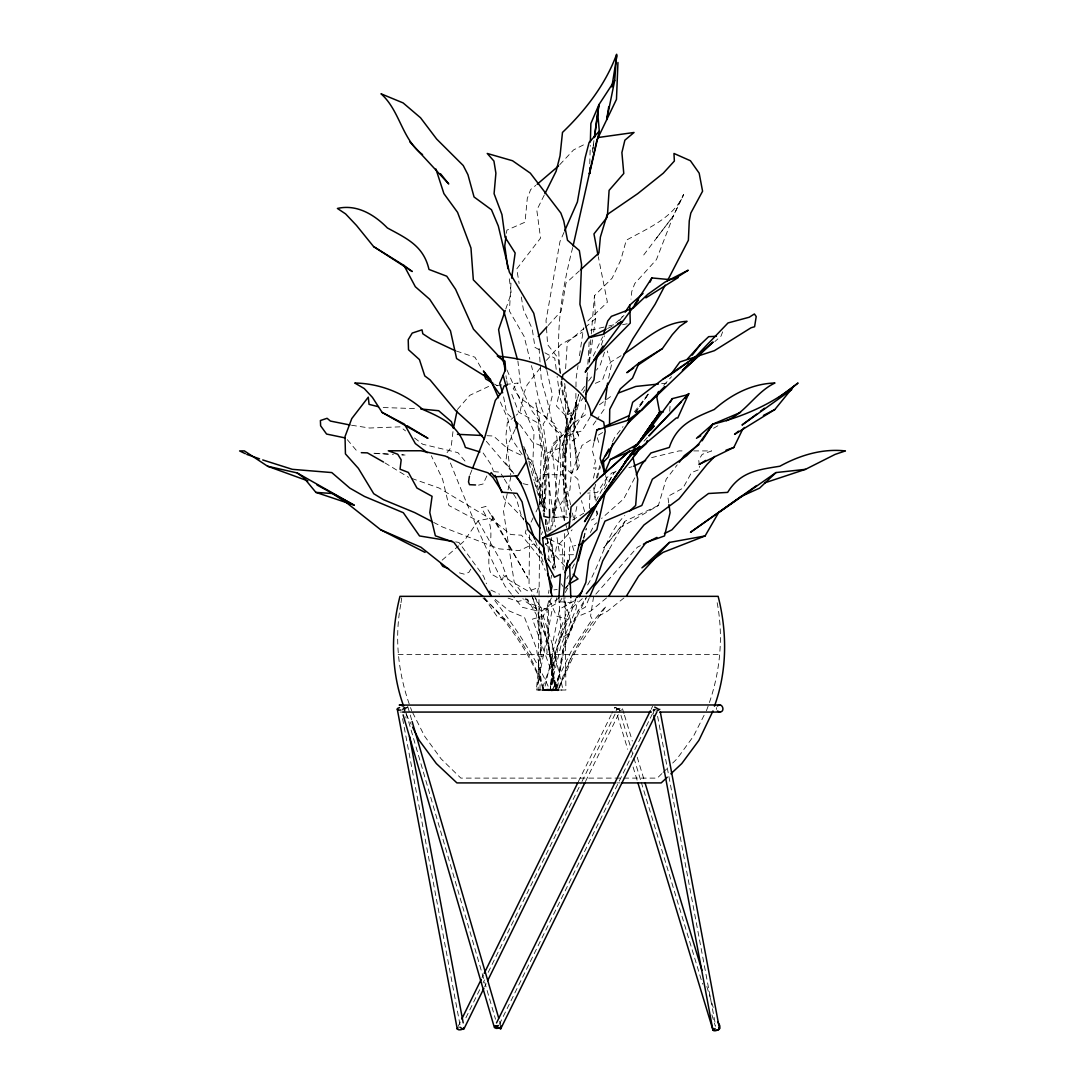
<?xml version="1.0" encoding="UTF-8"?>
<svg xmlns="http://www.w3.org/2000/svg" width="1085" height="1085" viewBox="0 0 1085 1085"><rect width="100%" height="100%" fill="white"/><g stroke="black" fill="none" stroke-linecap="round" stroke-linejoin="round"><path stroke-width="0.75" stroke-dasharray="5 3.75" d="M564.675 383.466L568.269 409.547L565.299 457.694L561.61 446.789L578.698 394.547C567.116 431.423 556.293 471.107 568.418 509.353M569.639 560.172L569.639 546.962L575.715 545.457M529.575 534.946L529.005 586.293L540.466 607.22L551.912 611.099L536.668 690.019M539.543 547.03L538.119 690.019L565.909 690.019L564.987 597.496M539.95 506.654L540.262 474.701L563.752 474.701L564.227 521.804M575.904 393.421L575.742 408.096L564.268 433.742L551.804 444.619L556.551 493.377L566.628 527.527M575.972 386.897L576.067 378.746L578.02 365.577M706.389 710.756C719.952 676.05 724.156 637.736 716.846 601.104M544.019 511.415L544.738 464.556L535.881 402.766C544.358 438.326 548.996 474.864 544.182 511.347M589.779 163.781L590.267 145.336M544.06 511.049L546.067 474.199M510.981 283.171L509.435 311.097L524.123 336.404L529.792 359.121M589.399 508.458L590.064 490.488M585.466 404.624L585.168 409.669L573.667 430.826L564.837 435.275L566.234 517.626L558.843 516.623L554.652 517.626L560.769 471.568L559.331 433.078C537.59 417.562 537.821 389.013 531.419 365.604M587.053 377.675L587.446 370.948M587.839 364.207L589.236 340.636M558.911 597.537L561.23 638.536L569.001 633.03L586.32 597.659M565.611 368.697L567.292 342.44L583.947 328.429M669.689 411.242L670.11 405.125M616.131 710.756L616.66 709.454L619.752 708.329A3.933 1.383 -16.9 0 1 621.895 708.329L622.492 709.088A2.875 1.017 -16.9 0 1 621.163 710.173L619.562 710.756M459.986 544.724L463.81 541.415L478.254 520.678L487.558 518.861L481.428 507.644L485.917 506.397L491.288 515.497L492.522 515.904L492.224 519.796L489.254 522.577C494.584 539.313 484.67 558.138 491.017 573.924L502.084 580.19L503.128 577.681L502.775 574.25L505 577.003L505.624 575.565L509.584 580.461L528.368 591.271L538.58 587.446L536.031 596.723M588.965 362.2L591.149 335.618M591.284 333.949L594.444 295.73L612.103 278.208L620.796 260.047L626.262 240.246C647.202 228.487 673.351 218.18 683.591 194.635L673.378 215.874L656.439 259.613L634.766 283.551L631.795 291.39L630.982 299.148M573.748 438.91L579.295 465.641L577.464 469.52L573.612 435.261L576.732 400.731L573.029 433.363L577.464 469.52L571.076 472.911L569.639 436.685L571.537 412.544L565.814 415.894L556.524 406.129L561.569 381.296M605.322 400.867L604.44 408.936L596.913 419.57M547.898 532.057L549.403 518.847M452.974 431.627L451.116 447.44L446.776 452.974M716.561 707.596L716.561 709.427M550.61 530.253L553.119 510.764L555.9 499.71L551.98 529.683M506.437 233.302L506.858 230.169L525.018 222.181L527.296 198.379L530.687 189.536L535.841 185.332M592.383 152.266L593.034 147.289M593.264 145.634L593.915 140.657M592.898 149.106L594.024 140.86M589.44 362.159L592.695 338.778M593.617 332.091L595.475 318.732L594.444 295.73M400.799 604.318C393.95 639.933 398.67 677.081 411.717 710.756M401.03 602.704L401.708 597.889M577.017 596.357C561.42 625.367 552.279 657.13 550.136 690.019L563.074 690.019L552.685 645.182L541.659 611.099L547.193 607.22L549.458 597.564M568.269 409.547C563.278 441.066 558.531 474.159 568.147 505.244M579.485 355.704L583.635 327.738M404 707.84L402.671 709.563M555.71 652.193L550.136 690.019L561.189 644.802L575.999 609.065L577.369 601.131M593.576 596.669L590.579 616.104L592.274 619.25L572.365 649.006L552.197 690.358L558.138 690.358C567.862 659.07 583.771 630.073 606.203 606.095L576.406 649.305L557.893 690.833L572.012 655.476M532.681 597.93L548.169 644.775L556.062 690.019L563.576 645.182L577.939 611.099L586.144 597.632M548.454 593.373L549.024 590.077M551.004 578.536L551.573 575.24M552.699 568.635L556.388 547.206L572.093 529.833M556.062 690.019L565.136 644.775L572.541 626.899L563.847 597.564L564.648 607.22L567.143 611.099L554.516 645.182L544.209 690.019L549.932 689.816L558.544 644.775L575.904 599.422M574.101 520.027L577.098 505.339M510.927 476.369L503.521 511.184L514.182 582.075L522.658 593.956M608.617 378.231L611.357 365.238L607.274 350.97M593.956 442.531L592.179 450.356L595.434 461.139L593.509 468.177L596.167 467.743L592.681 480.736M572.69 247.529C562.233 288.786 554.638 332.308 560.864 374.854M583.825 538.608L586.198 529.073M486.853 475.976L483.137 483.951L478.566 485.131M595.624 484.263L594.322 489.132L595.448 500.036M556.836 597.672L555.52 602.555L561.691 601.849L571.049 602.555L570.9 599.34M596.302 478.187L599.856 465.56M597.374 477.766L600.48 466.726M580.706 396.676L572.948 423.625L551.885 447.115L539.042 494.963L546.487 509.231M583.499 537.916L586.348 528.164M526.13 529.9L525.248 532.911L542.649 555.045M658.378 505.474L625.163 521.139L603.694 547.939L620.688 527.391L658.378 505.474L666.19 479.217L677.216 464.882M407.757 706.647L406.916 708.003L402.915 709.075M604.508 352.15L600.371 364.736L596.438 370.161M601.307 345.111L604.426 335.794M505.773 309.008L511.293 293.194L509.028 276.878M614.87 707.339L620.552 710.105L614.87 707.339L611.899 713.36M722.61 331.861L721.064 336.052L714.825 341.612M402.915 710.295L403.24 707.596M470.049 474.688L471.88 470.076M589.128 598.255L585.33 607.22L577.939 611.099M563.997 232.393L559.982 241.521L546.013 320.536L546.325 325.364M551.343 598.025L543.395 615.968L532.45 619.115L558.287 690.223L548.834 690.697L542.758 690.223L536.465 648.518L524.489 617.338L509.299 611.004L493.363 597.808M541.293 534.566L542.622 531.704M515.131 429.443L508.2 444.063L505.637 462.915L513.856 473.521M643.717 254.961L673.378 215.874L683.591 194.635M531.094 522.102L533.196 517.735M536.004 511.917L538.811 506.098M539.503 504.647L542.31 498.829L543.599 464.366L547.288 452.974L561.325 447.44L568.581 430.04L572.853 423.638L587.609 413.276M596.818 511.062L597.211 514.209L595.394 517.979L591.339 520.149M653.482 709.251L653.577 713.645M458.087 1026.518L460.325 1021.961M481.971 977.883L483.476 974.832M578.291 781.77L611.153 714.879M465.899 1017.798L480.031 989.018M483.015 982.956L484.493 979.918M488.223 972.35L581.248 782.936M581.994 781.431L616.226 711.719M484.656 986.78L486.148 983.742M585.452 781.553L618.301 714.676M651.122 709.292L652.614 706.254M499.371 1024.335L654.73 709.17M593.224 356.016L602.663 336.879M544.236 195.137L536.804 210.07L540.547 238.103L516.745 268.917L519.132 283.524M612.55 441.69L614.761 437.282L623.007 426.595M704.111 715.246L693.491 736.213L676.959 758.876L670.001 765.657M566.831 578.82L568.35 575.837M572.148 568.364L575.199 562.383M590.403 532.491L594.2 525.004L596.669 522.834M595.977 501.161L605.403 483.137L604.955 478.214M634.739 477.848L623.739 498.829L601.592 518.467M608.929 482.147L613.635 473.318L616.063 471.188M609.404 549.078L625.163 521.139M561.935 598.255L560.28 601.131L546.948 609.065L549.213 652.193L555.52 690.019L536.329 690.019L540.859 645.182L538.052 611.099L522.048 607.22L512.513 595.448M565.244 592.505L568.554 586.754M565.624 589.06L568.133 584.774M470.781 569.15L468.964 572.243L464.502 574.236L457.3 572.297M590.348 416.721L582.075 430.826L568.309 435.275L563.617 471.948L568.309 509.353M583.106 392.634L584.707 389.935M604.209 488.942L613.635 473.318M619.63 320.645L623.305 315.016M635.403 412.707L648.979 393.299L635.281 412.571M595.963 420.899L593.142 424.872L594.16 428.073M581.655 390.478L584.612 386.423M588.545 380.998L592.491 375.573M656.574 238.008L673.378 215.874M634.359 411.88L648.789 393.163M540.181 367.978L527.161 384.822L524.123 392.661L520.013 412.056L516.216 415.189M575.538 407.662L582.889 398.426M582.319 598.649L570.696 609.065M587.65 584.937C600.954 562.803 606.217 534.213 624.784 515.538M457.409 409.506L469.805 395.306L488.63 386.45M595.828 594.132L637.41 547.206L640.408 545.687M663.722 385.365L671.52 376.698M644.015 441.147L648.464 436.224M548.088 325.554L561.216 311.097L565.95 283.171L579.376 270.87M546.392 360.383L560.755 344.664L582.401 332.159M559.779 164.662L573.558 149.933L586.51 143.369M561.705 381.161L563.373 393.774L578.698 436.102L572.27 441.012L559.751 396.039L557.134 376.292M565.149 588.016L568.296 584.923M661.891 773.578L657.266 778.108L460.84 778.108L441.147 758.876L424.615 736.213L412.476 712.262M663.057 772.452L668.848 766.797M587.799 320.929L607.397 302.227L598.283 256.67M615.724 323.045L623.97 315.45M442.137 560.158L458.711 545.823M553.119 510.764L560.348 504.511L569.91 490.027L571.144 475.04L581.953 445.42L592.952 438.53M585.222 327.358L595.475 318.732M606.529 597.943L590.593 611.14L575.403 617.473L563.427 648.654L557.134 690.358L551.058 690.833L541.605 690.358L567.441 619.25L556.496 616.104L547.884 596.669M514.941 416.22L507.346 422.472L505.841 436.441L510.709 474.715M623.983 597.943L607.505 611.14L596.275 617.473M599.422 404.773L612.32 395.306M558.897 598.066L548.739 605.471L547.844 643.975L555.52 690.019L549.349 688.989L539.991 690.019L541.401 607.668L529.249 603.206L523.594 595.285M598.459 435.085L602.582 432.508M621.04 355.717L611.058 361.834L607.071 367.123L602.473 380.225L595.122 383.412M572.419 520.108L583.771 513.232M713.537 428.29L720.657 424.113M573.789 601.131L559.602 609.065L552.346 644.802L552.197 690.019L546.135 689.816M607.573 328.484L611.967 326.354M651.597 457.626L679.074 450.899L685.584 450.912M615.046 471.975L611.954 472.924L606.895 477.739L597.374 492.387L587.704 493.132M628.92 467.662L632.012 466.713M545.294 544.1L548.156 543.219L547.559 538.201M590.66 330.22L607.152 326.341M608.807 325.961L613.757 324.795M622.532 324.74L627.184 323.75M553.838 589.914L557.202 589.467M552.36 567.482L555.52 567.835L549.959 538.024M496.835 385.487L518.196 383.005L513.164 388.538L519.606 397.408L555.059 424.154L557.704 443.575L551.587 455.754L577.871 479.217L580.366 493.987M661.619 383.697L666.461 383.181M483.001 598.201C512.242 621.99 532.315 654.757 544.005 690.358L549.932 690.358C535.57 656.981 515.144 626.994 493.2 598.459M545.443 538.879L551.804 538.784M398.127 654.458L719.979 654.458M407.417 707.651L404.556 707.651L495.506 1019.249M616.443 709.631L619.223 709.631L630.493 746.778M653.075 709.631L656.357 709.631M400.053 712.072L404.135 712.072M616.633 782.909L619.888 782.909M693.708 450.912L711.597 450.926L702.144 454.398L698.713 459.945L699.283 464.638M383.208 407.54L417.522 408.679M486.948 435.709L493.499 436.021L507.821 448.837L522.414 455.808M374.962 453.462L393.367 454.412M373.959 453.245L388.701 454.086M655.231 711.055L652.953 710.322M573.545 554.706L559.711 554.828L556.646 535.163M493.553 471.636L500.077 472.165L503.494 477.726M351.526 425.239L369.605 428.019L400.365 426.825L405.505 430.881M567.808 517.382L563.183 516.623L553.825 517.626L557.148 471.568L561.257 433.078L552.428 423.855L547.681 402.44L541.307 380.211L538.947 346.508M455.632 541.903L458.914 542.432L483.571 576.203L486.487 583.784M523.065 483.666L529.534 485.144M456.351 351.038L474.945 357.223L481.713 368.954M508.092 598.12L518.02 601.456L527.527 599.205L536.248 614.422L542.134 643.161L541.022 657.022L547.125 653.116L545.524 631.294L540.384 610.855L535.61 598.269M411.69 478.417L439.14 488.033L494.367 521.261L510.709 534.539L521.559 535.203L539.611 557.459L545.267 570.371M505 619.25L496.794 616.104L484.303 598.052M528.246 458.602L531.162 459.999L542.12 490.013L544.819 511.361M490.895 590.064L499.507 594.2M549.593 539.245L562.301 545.484L563.142 569.856M433.607 522.387L442.314 526.903L499.032 548.847L519.362 550.61L533.901 543.788L542.934 553.73M539.259 349.723L535.027 347.417L532.165 328.66L523.363 309.496L521.248 296.503M544.887 352.801L554.747 358.172L556.266 369.7M494.448 384.076L497.337 385.785M384.904 462.888L408.638 477.346M549.905 652.193L553.743 690.019L555.873 689.816L548.725 644.802L536.587 609.065L525.059 601.131L522.916 598.649M414.497 437.974L422.73 444.253L457.938 452.648L467.201 463.729M347.322 439.669L358.226 452.594M528.558 461.057L530.85 463.01L541.632 500.212L542.568 510.994M511.116 417.142L506.6 412.842L503.155 394.425M564.675 566.139L545.267 543.721M523.797 519.064L504.254 498.829L502.423 494.136M547.464 558.694L550.841 562.41L554.232 570.086M484.398 597.849C510.14 624.743 531.46 655.638 544.25 690.833M518.63 593.658L508.973 582.442L500.782 560.85L478.2 521.139L448.864 505.474L442.599 479.217L431.342 455.754M486.324 441.283L513.422 473.277M511.455 594.146L505.108 586.293C482.771 544.331 465.384 500.104 447.685 456.229M540.018 421.672L532.016 410.984L520.705 386.206L517.898 361.02M519.796 424.506L532.423 442.083L544.792 447.413L550.203 493.906L555.357 526.971M483.137 452.974L490.881 464.366L493.309 470.632M522.129 454.412L512.025 439.411L507.889 419.013L499.168 399.294M561.203 583.744L563.02 586.524M504.349 479.122L516.311 498.571L520.963 514.521L523.662 520.013M491.288 515.497L527.961 578.251L492.522 515.904M563.576 454.656L565.299 457.694M406.075 714.093L411.174 724.319M507.007 370.026L534.064 431.871L532.83 463.376L542.866 499.046L544.345 511.401M523.73 446.45L530.85 463.01M578.698 436.102L562.559 394.357L560.918 381.147M511.795 394.316L518.684 412.097L537.577 422.784L541.51 450.139L540.086 478.092L535.515 483.869L543.938 510.696M584.652 511.74L581.479 500.551M535.325 540.723L544.005 564.295M531.704 594.933L536.587 609.065M524.679 449.393L528.042 459.687M597.225 437.648L599.774 445.637M567.13 529.127L574.724 553.228M605.538 475.583L607.519 481.835M404.135 707.773L405.112 710.933M622.505 708.763L623.983 713.618M624.472 715.232L632.324 741.069M637.22 757.208L644.571 781.431M706.85 986.496L713.225 1007.49M630.995 748.392L633.437 756.462M633.938 758.076L640.801 780.685M641.289 782.299L702.578 984.136M711.896 1014.814L715.327 1026.112M617.406 715.341L627.7 749.26M633.097 767.014L637.505 781.553M407.879 706.932L409.764 713.415M410.238 715.042L411.663 719.897M499.642 1021.31L501.067 1026.179M546.27 519.606L549.498 530.796M534.471 482.011L539.408 499.059L540.194 506.492M529.005 462.63L534.023 480.465M546.704 537.889L552.034 557.785M546.84 370.595L552.441 395.184L546.433 419.054L543.151 424.194L548.712 466.116L549.458 507.807M570.588 504.796L565.868 483.232L565.922 450.438L567.143 437.011L564.458 386.748M572.392 513.042L574.196 521.302M657.605 716.29L715.68 1026.017M404.19 708.166L406.061 718.148M402.603 718.69L460.054 1025.081M550.502 541.835L555.14 567.13L551.275 537.468M505.976 375.749L506.505 379.045M506.763 380.686L507.549 385.636M668.726 502.965L667.817 496.455L682.967 488.142L691.498 472.572L699.839 469.33L699.472 466.197M593.644 487.64L595.299 499.968M596.791 511.035L597.211 514.209M559.901 372.901L558.056 358.036L547.613 344.65L546.433 326.965M545.348 519.783L545.958 524.801M546.148 526.483L546.759 531.501M545.524 519.606L545.945 524.557M547.437 538.296L549.118 561.406M564.349 533.576L564.634 562.179M405.085 455.022L401.735 454.846L405.085 455.022"/><path stroke-width="1.5" d="M569.639 565.136L570.818 597.74M539.57 543.666L539.882 513.395M609.499 425.062L609.743 409.343L620.322 388.878L632.501 378.123L639.106 362.865L662.365 348.624L672.252 334.709L679.658 326.463L687.076 321.323C661.457 322.53 644.029 341.124 623.889 353.968M543.978 513.083L543.924 516.406L549.634 517.748L549.485 509.462M590.362 141.986L590.864 123.554L598.988 104.58L614.707 80.507L616.646 54.25C605.647 84.264 585.466 110.412 562.491 132.411L560.023 155.887L556.117 171.254L544.968 193.645M617.948 62.496L616.47 99.386L596.886 140.182L573.083 245.929M585.656 401.26L587.053 377.675M558.911 597.537L560.348 574.358L554.449 577.22L545.118 559.697L542.622 538.16L569.584 521.831M607.451 215.345L609.105 190.336L623.78 173.478L621.895 152.578L624.879 140.196L634.047 132.478L598.011 137.537M660.372 712.275L719.491 1028.892A2.875 1.017 -16.9 0 1 718.243 1029.882L715.788 1030.655A3.933 1.383 -16.9 0 1 713.632 1030.655L713.035 1029.896L715.123 1028.499M717.633 1022.029C722.908 1027.861 717.944 1032.106 712.818 1029.57L653.889 715.313M563.468 596.289L565.556 570.412L568.092 560.308L565.068 572.704M542.622 538.16L569.055 528.504L571.035 506.966L600.154 477.332L629.517 451.062M605.498 399.253L607.586 383.1M506.017 236.449L504.756 245.888L507.902 268.727M594.471 137.564L598.988 104.58L597.672 112.46L599.3 131.082L589.508 173.831L590.389 167.198M594.363 137.334L597.672 112.46M589.508 173.831L590.416 167.239M511.672 278.14L515.144 252.981L505.027 237.113L501.948 214.572L494.082 193.686L495.899 173.18L493.919 161.041L487.233 153.46L512.527 160.743L530.334 173.166L560.864 213.067L563.752 220.892L567.509 240.26L579.336 250.554L581.546 264.469L579.919 304.315L588.911 337.367M453.394 428.439L457.043 411.079M608.753 106.642L606.678 119.784L614.707 80.507M611.886 86.949L616.836 55.742M469.439 476.234L468.517 481.889L469.48 484.67L475.542 484.968M561.908 379.642L562.925 374.678L579.973 362.119L584.178 344.121L588.572 337.747L606.122 329.203M605.308 491.736L596.858 529.683L581.791 543.951L578.753 544.711M594.309 440.958L596.804 429.986L599.883 428.629M550.583 592.736L552.102 586.293L547.477 573.734M578.264 560.85L583.418 540.194M596.804 429.986L627.998 420.261L632.677 402.277L663.233 378.963L698.862 354.592L713.116 342.033L627.455 423.598M658.459 391.495L656.845 397.408L659.694 412.408L656.452 417.63M582.55 541.157L573.992 574.752L568.974 583.337M712.994 710.933L698.903 740.363L681.773 763.555L670.869 773.808M714.445 706.186C727.248 671.072 727.33 632.338 718.134 596.343L399.972 596.343C390.776 632.338 390.858 671.072 403.661 706.186M647.284 440.591L646.348 443.575L633.884 454.656M499.425 1027.59C494.719 1030.248 492.766 1025.745 498.571 1025.542M612.808 443.372L608.4 457.07L601.985 463.444M588.572 337.747L603.463 334.275L607.776 320.957L611.411 316.345L633.22 308.086L647.799 294.32L664.969 282.127L688.216 270.219L676.796 277.475M597.672 355.975L596.113 360.627L593.97 379.872L585.615 394.221M505.217 310.581L498.612 329.569L505.19 370.799M463.146 1029.177L459.891 1027.21M684.92 398.181L688.758 393.611L648.803 435.939L681.421 401.843M472.477 468.53L484.656 437.743L495.302 400.406L501.46 392.729L504.091 385.921L505.854 385.446M589.752 596.764L594.187 586.293L643.947 525.004L679.115 498.829L707.054 464.366L714.825 456.392M650.064 282.114L651.854 277.936L669.798 279.618L675.426 278.167M600.154 477.332L604.087 474.009L610.285 459.592L636.854 444.497L654.133 425.89L651.027 429.768M564.661 230.874L577.396 201.959L585.154 157.65L589.114 142.42L599.3 131.082M579.322 596.818L585.859 582.442L588.707 560.85L604.969 521.139L641.832 505.474L652.37 479.217L686.669 455.754L698.957 443.575L713.035 424.154C743.767 416.531 773.686 403.457 798.045 383.005L779.084 397.327M688.758 393.611L677.759 418.023L676.321 417.942L642.076 446.437L610.285 459.592M515.823 427.978L517.898 423.598L514.507 420.37M705.833 460.379L698.984 464.488L733.84 447.44L742.276 430.04L744.432 427.476M659.802 709.292L657.022 710.865M461.817 1018.923L481.225 979.402M484.222 973.313L577.545 783.289M463.743 1029.353L483.91 988.313M487.64 980.704L584.707 783.085M496.51 1022.938L650.376 710.797M497.554 1027.4L500.741 1028.77L656.845 712.085M587.405 367.801L585.235 372.223L638.509 300.016M601.361 462.929L608.848 449.014M636.312 474.864L641.805 464.366L650.946 452.974L669.309 447.44C676.932 424.615 693.301 418.349 714.228 409.506C731.222 394.506 751.946 383.642 774.975 383.005C755.919 391.983 745.897 412.612 726.34 420.763M665.146 285.138L655.069 304.315L632.799 338.94L591.176 415.311M667.465 280.703L688.392 240.26L689.26 220.892L690.819 213.067L702.578 191.218L699.174 173.166L690.413 160.743L673.961 153.46L674.368 161.041L663.301 173.18L637.682 193.686L607.193 214.572L600.371 237.113L598.906 252.981L580.597 269.758M569.055 528.504L595.109 506.356L636.678 453.042L639.811 447.128M650.01 427.924L660.358 411.5L663.437 411.92M601.104 496.876L582.333 532.206L575.769 558.124L565.556 570.412M608.563 550.556L602.758 560.85L595.448 582.442L586.361 593.658M705.101 535.949L669.35 542.432L641.927 567.835L663.016 552.401L705.101 535.949L718.555 512.717L776.006 472.572L805.531 469.33L835.125 454.398L845.391 450.926C822.362 448.376 799.916 455.225 779.884 466.224C757.493 469.805 740.255 471.894 727.642 492.387L708.505 493.512L697.099 502.07L671.913 529.833L664.413 533.603M490.04 474.62L491.207 472.612L494.624 476.79L517.735 475.854L526.347 461.912M670.313 402.06L672.334 398.629L688.405 394.533M591.366 510.262L584.517 521.627L631.416 453.516M608.983 595.923L620.891 576.203L646.063 542.432L664.522 535.949L670.096 512.717L668.957 504.579M626.52 595.923L638.55 576.203L669.35 542.432M653.224 422.838L654.838 420.234M702.09 440.808L712.75 424.154L740.567 412.408M634.508 304.804L651.854 277.936M603.097 345.993L593.902 360.084L630.277 323.086L629.748 305.156L643.025 293.425M625.15 312.195L629.748 305.156M605.159 456.337L631.524 418.24M637.98 443.887L653.929 420.532L636.949 445.325M630.358 454.968L595.109 506.356L590.864 508.946M613.391 479.76L630.643 454.683M637.356 444.931L660.358 411.5L635.593 447.074M628.934 456.649L625.123 462.129L639.567 446.084M663.233 378.963L670.801 374.528L679.875 361.956L714.391 350.672L751.023 327.779L754.59 326.734L756.218 316.522L754.387 313.972L749.233 317.227L728.035 322.937L696.109 356.205M635.159 448.62L625.123 462.129L635.485 449.19M640.191 441.853L672.334 398.629M679.224 462.278L684.228 455.754L698.971 444.592M692.216 355.161L700.49 344.474L708.668 336.662L716.412 336.282M607.342 217.014L593.956 233.912L597.971 255.043M738.505 431.165L734.572 434.38L774.866 409.506L793.637 386.45M576.976 597.401L582.319 591.162M500.633 1026.885L500.945 1025.895M627.998 420.261L641.438 410.144L649.237 401.477M687.117 359.352L700.49 344.474M538.241 336.404L546.989 326.761M558.626 165.896L537.129 184.287M689.246 363.38L682.397 370.568L701.1 353.859M641.438 410.144L664.685 386.531M776.006 472.572L759.568 488.142L741.15 496.455L690.48 532.315L756.625 485.551M667.248 777.213L661.185 782.909L621.515 782.909M629.612 511.076L635.647 505.474L637.736 479.217L632.975 457.327M713.347 1028.499L712.818 1029.57M604.087 474.009L629.571 451.048M634.25 455.185L636.678 453.042M696.475 438.326L712.75 424.154M717.416 705.996C722.013 701.588 725.906 711.828 719.762 712.072L659.694 712.072M639.106 362.865L626.818 372.684L633.654 368.059M756.584 414.158L742.018 425.035L791.765 389.556M760.558 411.188L764.518 408.218M670.801 374.528L698.862 354.592M603.463 334.275L622.193 321.377L617.813 323.506M637.763 365.279L662.365 348.624M678.22 277.543L645.86 297.86M697.899 437.486L700.747 435.817M569.34 583.893L578.02 578.942L573.178 574.29M763.406 415.46L774.866 409.506M643.405 544.182L656.913 537.387M633.545 466.224L645.589 460.488M604.494 426.568L629.124 415.623M636.814 412.205L639.892 410.835M618.586 392.946L635.796 386.45L658.392 384.036M726.001 450.207L733.84 447.44M764.518 482.933L805.531 469.33M399.605 707.569L398.114 708.152A2.875 1.18 -10.6 0 0 397.286 709.224L457.233 1028.946L458.412 1029.706A3.933 1.614 -10.6 0 0 460.935 1029.719L463.295 1028.96L463.96 1027.549M399.185 705.087L719.762 704.965M495.018 1025.976L500.741 1028.77M402.766 712.072L651.42 712.072M615.005 782.909L456.921 782.909L436.333 763.555L419.203 740.363L412.639 727.235M361.291 452.689L367.395 452.865L383.507 462.034M457.477 434.312L482.038 435.478M245.332 453.706L239.609 450.926L244.396 450.899L267.561 466.224L297.127 472.924L303.814 477.739L315.898 492.387L332.349 493.512L345.722 502.07L380.781 529.833L425.076 552.401M420.777 408.991L438.666 410.713L451.441 421.739L453.639 427.992M719.762 712.072L717.416 711.028M400.053 704.965L400.908 705.087M349.885 424.981L330.396 421.061L327.1 418.295L320.401 420.519L320.618 425.808L326.585 434.054L345.071 437.906M452.35 541.361L419.529 535.949L403.322 512.717L364.492 496.455L349.858 488.142L331.779 472.572L292.34 469.33L262.733 459.945M378.448 406.726L369.049 404.366L368.29 397.164L351.784 418.566L345.03 436.55L345.437 453.896L358.375 468.354L373.742 493.716L383.466 499.683L414.741 512.608L432.155 521.627M479.909 451.957L465.384 447.44C458.684 425.74 442.544 417.956 422.838 409.506C403.864 392.946 379.94 383.507 354.727 383.005L364.234 388.538L372.44 397.408L382.123 412.408L427.938 438.326L407.2 425.822M454.805 350.523L431.857 339.713L422.811 333.787L422.011 329.84L412.232 333.068L408.218 339.673L408.502 349.736L419.434 359.596L424.777 375.925L430.08 379.899L455.754 410.727L475.366 428.453L484.127 438.72M315.898 492.387L354.171 505.19L297.127 472.924M246.77 454.398L259.546 458.833M267.561 466.224L307.896 480.899M448.58 568.73L442.775 566.356L441.052 563.725M380.781 529.833L420.912 547.206L483.34 596.669M718.826 1027.658L719.613 1028.187M654.716 707.108L658.337 709.061M382.123 412.408L404.434 424.154L415.324 443.575L427.327 452.716M317.01 485.009L354.171 505.19M492.997 383.222L485.768 378.95L484.168 374.691M498.503 397.775L490.447 379.56L456.595 358.552L450.465 330.776L429.701 299.297L415.324 286.725L403.986 265.459L373.606 246.593L356.49 225.436L345.586 213.894L337.421 208.456C356.775 203.98 374.298 214.586 387.386 227.959C407.228 238.714 423.57 245.983 428.982 269.446L446.749 276.214L455.578 289.302L473.467 329.148L502.952 360.749L504.986 365.387M373.606 246.593L412.232 271.521L403.986 265.459M401.708 705.44L402.386 705.996M546.46 368.954L533.752 313.24L509.367 272.186L498.313 226.019L491.464 209.744L474.05 196.968L467.933 174.685L463.241 165.53L436.645 139.043L420.546 117.777L403.105 102.912L380.998 93.785C400.026 110.589 401.843 139.355 422.553 154.585M526.089 521.437L529.548 525.004L534.742 539.15M409.682 141.715L448.729 183.948L440.537 173.803M540.181 528.368C529.588 512.69 527.744 491.464 515.917 476.166M490.447 379.56L483.408 370.989L499.588 394.248M515.429 475.772L521.437 483.3M490.908 595.787L479 576.067L453.828 542.297L435.37 535.814L429.796 512.581L432.074 496.32L416.925 488.006L408.394 472.436L400.053 469.195L401.179 459.809L397.747 454.262L388.294 450.79L420.817 450.763L445.284 456.053L466.347 466.089L487.938 472.789L492.997 477.603L502.518 492.251L517.03 493.377L522.116 501.935L527.798 529.697L543.504 547.071L552.007 596.533M397.286 709.224L398.466 709.997A3.933 1.614 -10.6 0 0 400.975 710.01M495.14 475.339L501.826 492.563M489.389 591.366L491.139 595.923M435.912 169.002L443.901 193.605L457.572 212.362L470.971 248.017L473.331 279.849L503.671 310.703L517.436 359.406M605.05 474.009L600.114 458.345L605.199 431.396L603.694 421.97L591.027 414.945C589.535 399.755 578.21 390.288 566.845 381.689C548.034 363.936 522.156 358.647 497.283 356.043L504.973 361.183L505.569 369.429L499.683 383.344L502.653 392.838M645.073 783.044L701.941 970.356M637.994 783.167L713.021 1030.207M412.137 721.525L498.693 1018.069M403.118 714.866L494.407 1027.617M503.182 375.451L546.27 536.275M569.991 513.395L570.724 516.65M409.493 736.471L463.2 1022.884M603.301 460.148L604.508 473.291M457.233 1028.946A2.875 1.18 -10.6 0 1 458.073 1027.861M636.854 444.497L633.22 447.766L636.854 444.497"/></g></svg>
